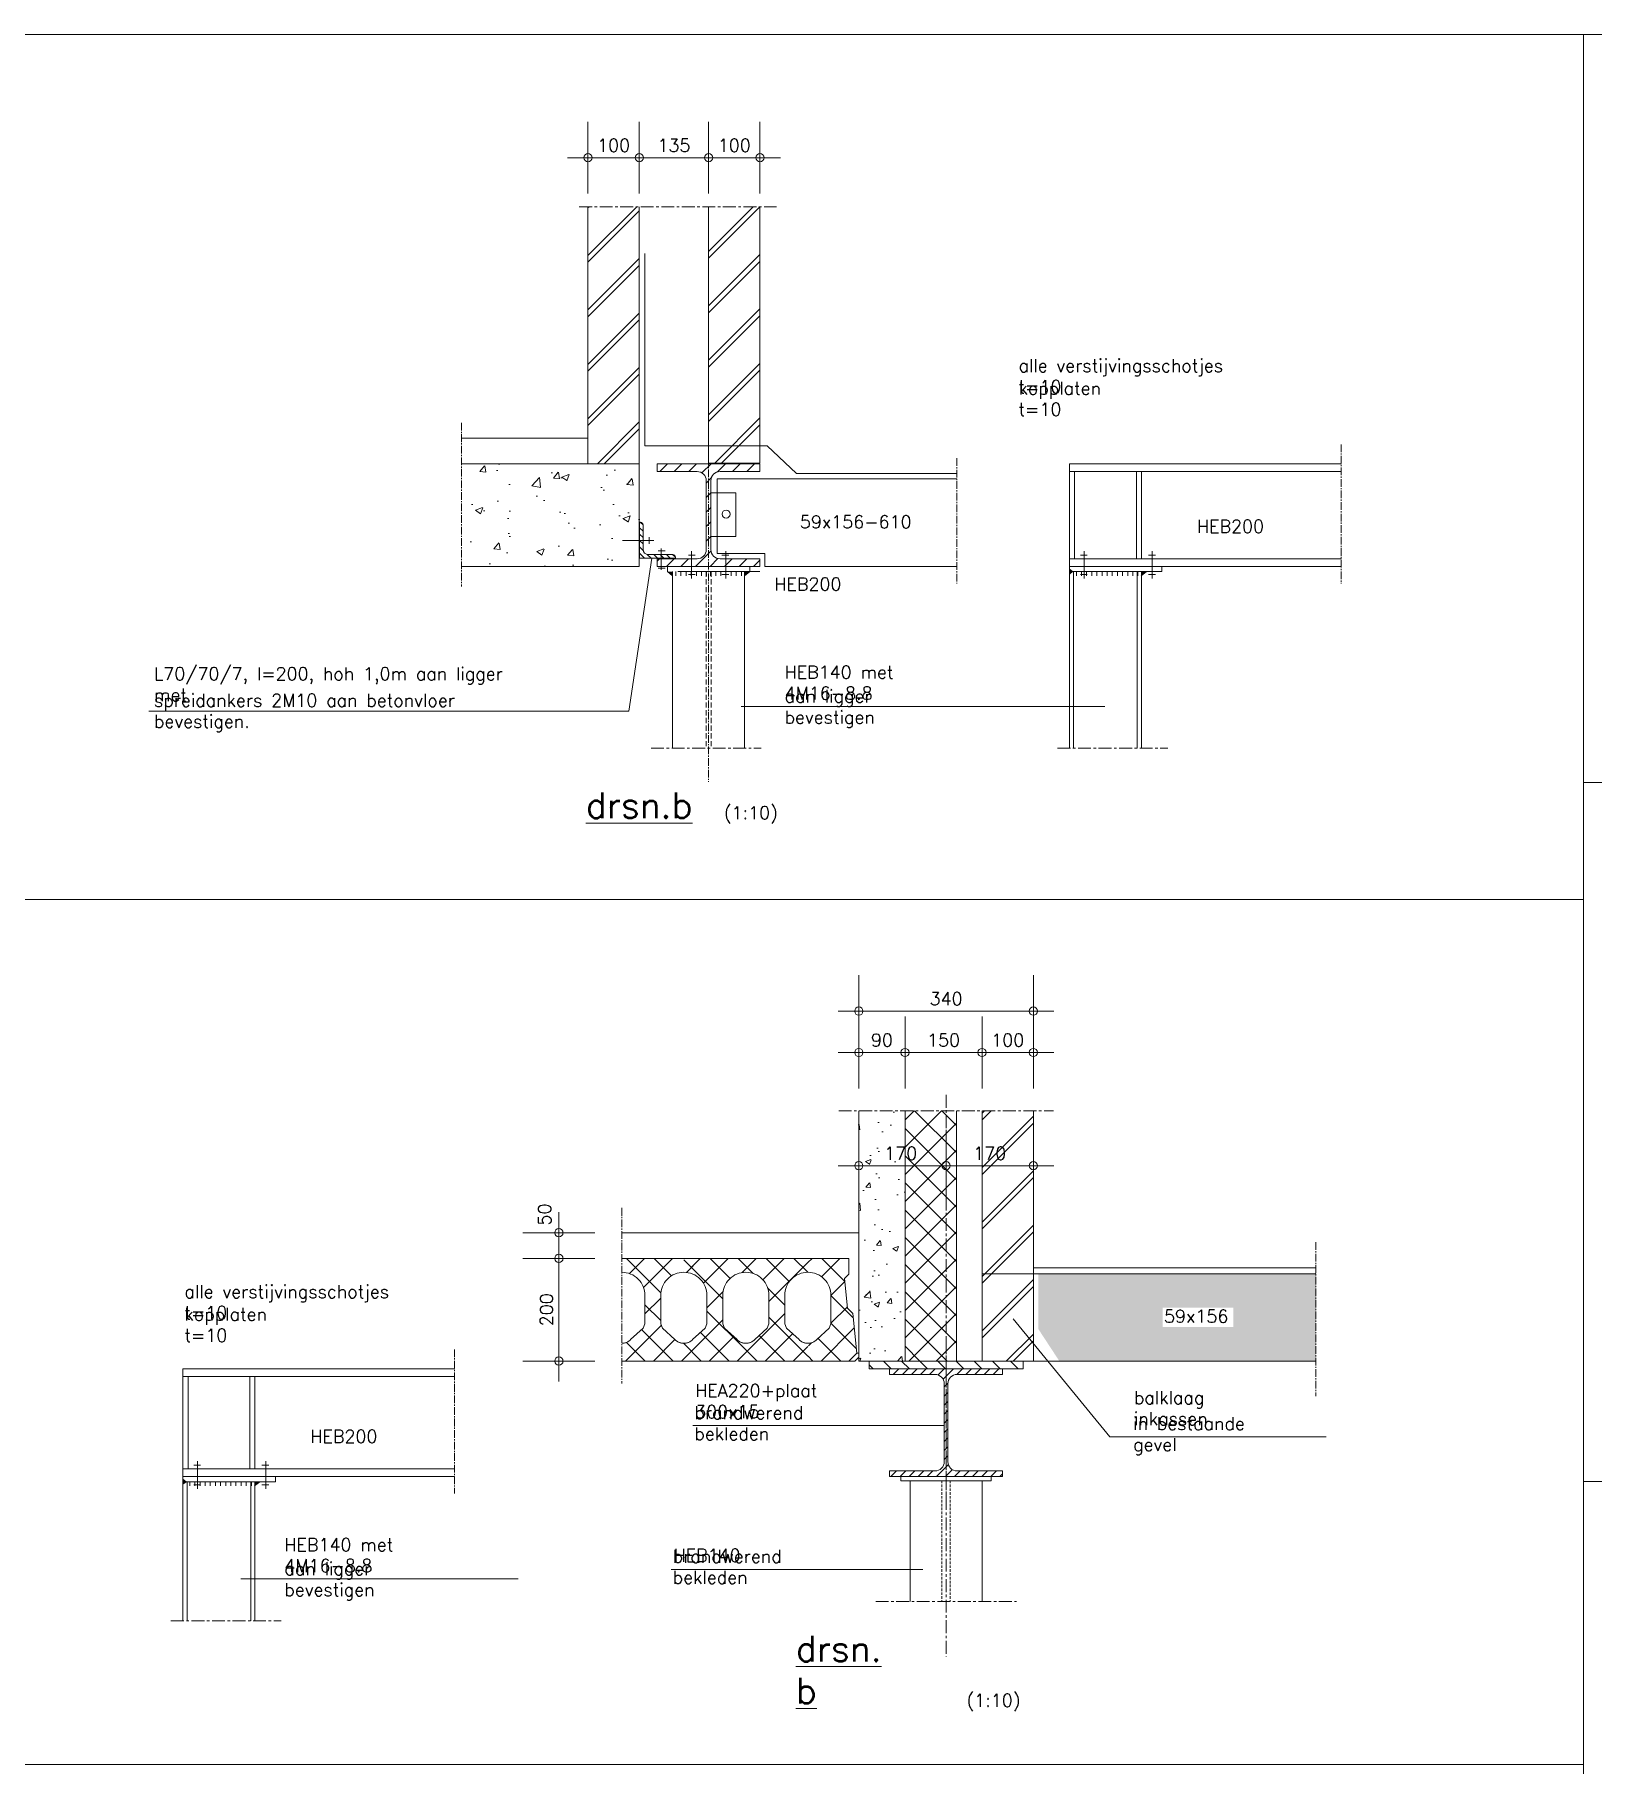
# Model space of a CAD drawing. Header units: millimetres. Extents: x -14163 to 55687, y -143 to 37302.
# Drawn here: x 35944 to 38978, y 32252 to 35622 of the extents above; entities that cross this region are included whole.
import ezdxf

# ---------------------------------------------------------------- set-up
doc = ezdxf.new("R2010")
doc.units = ezdxf.units.MM
for name, pattern in [('IMPORT-CENTER _3_', [1016, 635, -127, 127, -127]), ('IMPORT-CENTER2 _2_', [571.5, 381, -63.5, 63.5, -63.5]), ('IMPORT-DASHED _3_', [381, 254, -127]), ('IMPORT-DASHED2 _2_', [190.5, 127, -63.5])]:
    doc.linetypes.add(name, pattern=pattern)
for name, color, linetype, lineweight in [('ARCERING', 55, 'Continuous', 13), ('AS', 1, 'IMPORT-CENTER _3_', 13), ('doorbraakdetails_dwg', 8, 'Continuous', 13), ('FUNDERING', 2, 'Continuous', 13), ('MAATVOERING', 1, 'Continuous', 13), ('STAAL', 2, 'Continuous', 13)]:
    doc.layers.add(name, color=color, linetype=linetype, lineweight=lineweight)
doc.styles.add('RomanS', font='romans__.ttf', dxfattribs={"height": 635})
doc.styles.add('RomanS_1', font='romans__.ttf', dxfattribs={"height": 1270})

# ---------------------------------------------------------------- blocks, each defined once
blk = doc.blocks.new('doorbraakdetails_dwg_DOT2035-5098732-Details Constructie')
at = {"layer": 'MAATVOERING'}
for p, q in [((1778, 21987), (1778, 23511)), ((0, 22495), (3556, 22495))]:
    blk.add_line(p, q, dxfattribs=at)
blk.add_circle((1778, 22495), 203, dxfattribs=at)
blk = doc.blocks.new('doorbraakdetails_dwg_DOT2035-5098733-Details Constructie')
at = {"layer": 'MAATVOERING'}
for p, q in [((3556, 17415), (0, 17415)), ((1778, 17923), (1778, 16399))]:
    blk.add_line(p, q, dxfattribs=at)
blk.add_circle((1778, 17415), 203, dxfattribs=at)
blk = doc.blocks.new('doorbraakdetails_dwg_DOT2035-5098734-Details Constructie')
at = {"layer": 'MAATVOERING'}
for p, q in [((22710, 30907), (22710, 34463)), ((23218, 32685), (21694, 32685))]:
    blk.add_line(p, q, dxfattribs=at)
blk.add_circle((22710, 32685), 203, dxfattribs=at)
blk = doc.blocks.new('doorbraakdetails_dwg_DOT2035-5098735-Details Constructie')
at = {"layer": 'MAATVOERING'}
for p, q in [((25250, 34463), (25250, 30907)), ((24742, 32685), (26266, 32685))]:
    blk.add_line(p, q, dxfattribs=at)
blk.add_circle((25250, 32685), 203, dxfattribs=at)
blk = doc.blocks.new('doorbraakdetails_dwg_DOT2035-5098736-Details Constructie')
at = {"layer": 'MAATVOERING'}
for p, q in [((16614, 30907), (16614, 34463)), ((17122, 32685), (15598, 32685))]:
    blk.add_line(p, q, dxfattribs=at)
blk.add_circle((16614, 32685), 203, dxfattribs=at)
blk = doc.blocks.new('doorbraakdetails_dwg_DOT2035-5098737-Details Constructie')
at = {"layer": 'MAATVOERING'}
for p, q in [((18900, 34463), (18900, 30907)), ((18392, 32685), (19916, 32685))]:
    blk.add_line(p, q, dxfattribs=at)
blk.add_circle((18900, 32685), 203, dxfattribs=at)
blk = doc.blocks.new('doorbraakdetails_dwg_DOT2035-5098738-Details Constructie')
at = {"layer": 'MAATVOERING'}
for p, q in [((18900, 30907), (18900, 34463)), ((19408, 32685), (17884, 32685))]:
    blk.add_line(p, q, dxfattribs=at)
blk.add_circle((18900, 32685), 203, dxfattribs=at)
blk = doc.blocks.new('doorbraakdetails_dwg_DOT2035-5098739-Details Constructie')
at = {"layer": 'MAATVOERING'}
for p, q in [((22710, 34463), (22710, 30907)), ((22202, 32685), (23726, 32685))]:
    blk.add_line(p, q, dxfattribs=at)
blk.add_circle((22710, 32685), 203, dxfattribs=at)
blk = doc.blocks.new('doorbraakdetails_dwg_DOT2035-5098740-Details Constructie')
at = {"layer": 'MAATVOERING'}
for p, q in [((1778, 24273), (1778, 22749)), ((3556, 23765), (0, 23765))]:
    blk.add_line(p, q, dxfattribs=at)
blk.add_circle((1778, 23765), 203, dxfattribs=at)
blk = doc.blocks.new('doorbraakdetails_dwg_DOT2035-5098741-Details Constructie')
at = {"layer": 'MAATVOERING'}
for p, q in [((1778, 21987), (1778, 23511)), ((0, 22495), (3556, 22495))]:
    blk.add_line(p, q, dxfattribs=at)
blk.add_circle((1778, 22495), 203, dxfattribs=at)
blk = doc.blocks.new('doorbraakdetails_dwg_DOT2035-5098742-Details Constructie')
at = {"layer": 'MAATVOERING'}
for p, q in [((16614, 32955), (16614, 36511)), ((17122, 34733), (15598, 34733))]:
    blk.add_line(p, q, dxfattribs=at)
blk.add_circle((16614, 34733), 203, dxfattribs=at)
blk = doc.blocks.new('doorbraakdetails_dwg_DOT2035-5098743-Details Constructie')
at = {"layer": 'MAATVOERING'}
for p, q in [((25250, 36511), (25250, 32955)), ((24742, 34733), (26266, 34733))]:
    blk.add_line(p, q, dxfattribs=at)
blk.add_circle((25250, 34733), 203, dxfattribs=at)
blk = doc.blocks.new('doorbraakdetails_dwg_HE220A-5098744-Details Constructie')
at = {"layer": 'ARCERING'}
h = blk.add_hatch(dxfattribs=at)
h.set_pattern_fill('FP_4', color=256, style=0, pattern_type=2)
h.set_pattern_definition([(45, (-108232.1, -95172.85), (-449.0128, 449.0128), [])])
h.paths.add_polyline_path([(-5588, -10668), (5588, -10668), (5588, -10109), (990, -10103), (889, -10086), (790, -10058), (695, -10019), (606, -9969), (522, -9910), (446, -9841), (377, -9765), (318, -9681), (268, -9592), (229, -9497), (201, -9398), (184, -9297), (178, -9195), (184, -1371), (201, -1270), (229, -1171), (268, -1076), (318, -987), (377, -903), (446, -827), (522, -758), (606, -699), (695, -649), (790, -610), (889, -582), (990, -565), (1092, -559), (5588, -559), (5588, 0), (-5588, 0), (-5588, -559), (-990, -565), (-889, -582), (-790, -610), (-695, -649), (-606, -699), (-522, -758), (-446, -827), (-377, -903), (-318, -987), (-268, -1076), (-229, -1171), (-201, -1270), (-184, -1371), (-178, -1473), (-184, -9297), (-201, -9398), (-229, -9497), (-268, -9592), (-318, -9681), (-377, -9765), (-446, -9841), (-522, -9910), (-606, -9969), (-695, -10019), (-790, -10058), (-889, -10086), (-990, -10103), (-1092, -10109), (-5588, -10109)])
at = {"color": 2, "lineweight": 13}
for p, q in [((-178, -1473), (-178, -9195)), ((178, -9195), (178, -1473))]:
    blk.add_line(p, q, dxfattribs=at)
at = {"color": 2, "lineweight": 13, "flags": 128}
for points in [[(1092, -559), (5588, -559), (5588, 0), (-5588, 0), (-5588, -559), (-1092, -559)], [(-1092, -10109), (-5588, -10109), (-5588, -10668), (5588, -10668), (5588, -10109), (1092, -10109)]]:
    blk.add_lwpolyline(points, dxfattribs=at)
at = {"color": 2, "lineweight": 13}
for centre, start, end in [((-1092, -1473), 360, 90), ((1092, -1473), 90, 180), ((-1092, -9195), 270, 0), ((1092, -9195), 180, 270)]:
    blk.add_arc(centre, 914, start, end, dxfattribs=at)
at = {"layer": 'AS'}
blk.add_line((0, 3092), (0, -13644), dxfattribs=at)
blk = doc.blocks.new('doorbraakdetails_dwg_DOT2035-5098745-Details Constructie')
at = {"layer": 'MAATVOERING'}
for p, q in [((16614, 25306), (16614, 28862)), ((17122, 27084), (15598, 27084))]:
    blk.add_line(p, q, dxfattribs=at)
blk.add_circle((16614, 27084), 203, dxfattribs=at)
blk = doc.blocks.new('doorbraakdetails_dwg_DOT2035-5098746-Details Constructie')
at = {"layer": 'MAATVOERING'}
for p, q in [((20932, 28862), (20932, 25306)), ((20424, 27084), (21948, 27084))]:
    blk.add_line(p, q, dxfattribs=at)
blk.add_circle((20932, 27084), 203, dxfattribs=at)
blk = doc.blocks.new('doorbraakdetails_dwg_DOT2035-5098747-Details Constructie')
at = {"layer": 'MAATVOERING'}
for p, q in [((20932, 25306), (20932, 28862)), ((21440, 27084), (19916, 27084))]:
    blk.add_line(p, q, dxfattribs=at)
blk.add_circle((20932, 27084), 203, dxfattribs=at)
blk = doc.blocks.new('doorbraakdetails_dwg_DOT2035-5098748-Details Constructie')
at = {"layer": 'MAATVOERING'}
for p, q in [((25250, 28862), (25250, 25306)), ((24742, 27084), (26266, 27084))]:
    blk.add_line(p, q, dxfattribs=at)
blk.add_circle((25250, 27084), 203, dxfattribs=at)
blk = doc.blocks.new('doorbraakdetails_dwg_A$C6CBE1A95-5098749-Details Constructie')
at = {"layer": 'ARCERING'}
h = blk.add_hatch(dxfattribs=at)
h.set_pattern_fill('FP_5', color=256, style=0, pattern_type=2)
h.set_pattern_definition([(50, (-98916.6, -61066), (2732.76, -239.086), [285.75, -3143.25]), (355, (-98916.6, -61066), (-528.64, 2865.85), [228.6, -2514.6]), (100.451, (-98688.9, -61086), (2204.14, 2626.75), [242.85, -2671.35]), (46.184, (-98916.6, -60304), (4066.186, -630.64), [428.62, -4714.88]), (96.636, (-98577.7, -60356.7), (3561.04, 3711.41), [364.27, -4007.03]), (351.184, (-98916.6, -60304), (3561.07, 3711.38), [342.9, -3771.9]), (21, (-98535.6, -60494.6), (2274.216, -1533.978), [285.75, -3143.25]), (326, (-98535.6, -60494.6), (927.03, 2762.82), [228.6, -2514.6]), (71.451, (-98346, -60622.4), (3201.257, 1228.82), [242.85, -2671.35]), (37.5, (-98916.6, -61066.1), (46.329, 1268.3256), [0, -2484.12, 0, -2552.7, -2524.125]), (37.5, (-98916.6, -61066.1), (46.329, 1268.3256), [-5036.82, 0, -2524.125]), (7.5, (-98916.6, -61066.1), (1002.295, 1502.709), [0, -1455.42, 0, -2426.97, -962.025]), (7.5, (-98916.6, -61066.1), (1002.295, 1502.709), [-3882.39, 0, -962.025]), (327.5, (-99766.2, -61066.1), (2033.863, -85.934), [0, -952.5, 0, -2971.8, -3943.35]), (327.5, (-99766.2, -61066.1), (2033.863, -85.934), [-3924.3, 0, -3943.35]), (317.5, (-100147.2, -61066.1), (2221.94, 381.4), [0, -1238.25, 0, -1973.58, -2800.35]), (317.5, (-100147.2, -61066.1), (2221.94, 381.4), [-3211.83, 0, -2800.35])])
h.paths.add_polyline_path([(18900, 17415), (18900, 29798), (16614, 29798), (16614, 17415), (17423, 17415)])
h = blk.add_hatch(dxfattribs=at)
h.set_pattern_fill('FP_7', color=256, style=0, pattern_type=2)
h.set_pattern_definition([(45, (-98916.6, -61066.1), (-673.519, 673.519), []), (135, (-98916.6, -61066.1), (-673.519, -673.519), [])])
h.paths.add_polyline_path([(21440, 17415), (21440, 29798), (18900, 29798), (18900, 17415)])
h = blk.add_hatch(dxfattribs=at)
h.set_pattern_fill('FP_6', color=256, style=0, pattern_type=2)
h.set_pattern_definition([(45, (-152034.8, -99137.3), (-1347.038, 1347.038), []), (45, (-151526.8, -68657.3), (-1347.038, 1347.038), [])])
h.paths.add_polyline_path([(25048, 17415), (25250, 17415), (25250, 29798), (22710, 29798), (22710, 17415)])
h = blk.add_hatch(color=8, dxfattribs=at)
h.paths.add_polyline_path([(27233, 17415), (39223, 17415), (39223, 21733), (25488, 21733), (25488, 19013), (26535, 17415)])
h.paths.add_polyline_path([(32673, 19102), (31644, 19102), (31644, 20055), (35136, 20055), (35136, 19102)])
h = blk.add_hatch(dxfattribs=at)
h.set_pattern_fill('FP_8', color=256, style=0, pattern_type=2)
h.set_pattern_definition([(135, (-98916.6, -61066.1), (-449.0128, -449.0128), [])])
h.paths.add_polyline_path([(20932, 17034), (24742, 17034), (24742, 17415), (17122, 17415), (17122, 17034), (17423, 17034)])
at = {"color": 250, "lineweight": 13}
for p, q in [((8406, 14231), (20843, 14231)), ((20843, 14231), (20846, 14231)), ((7335, 7098), (19775, 7098))]:
    blk.add_line(p, q, dxfattribs=at)
at = {"color": 1, "lineweight": 13, "flags": 128}
for points in [[(4891, 17415), (16418, 17415), (16614, 17610), (16614, 17805), (16516, 17805), (16320, 19769), (16058, 20031), (15911, 21499), (16125, 21713), (16125, 22495), (4891, 22495)], [(4901, 18294), (4891, 18295), (4921, 18295), (4951, 18298), (4981, 18301), (5011, 18307), (5041, 18313), (5070, 18321), (5099, 18331), (5127, 18342), (5155, 18354), (5182, 18368), (5208, 18383), (5234, 18399), (5259, 18416), (5283, 18435), (5306, 18455), (5328, 18476), (5941, 19049), (6034, 19263), (6034, 20668), (6028, 20780), (6012, 20891), (5984, 21000), (5947, 21105), (5899, 21207), (5841, 21303), (5774, 21393), (5699, 21476), (5616, 21551), (5526, 21618), (5429, 21676), (5328, 21724), (5222, 21762), (5114, 21789), (5003, 21805), (4891, 21811)], [(7969, 18294), (7958, 18295), (7989, 18295), (8019, 18298), (8049, 18301), (8079, 18307), (8108, 18313), (8138, 18321), (8166, 18331), (8195, 18342), (8222, 18354), (8250, 18368), (8276, 18383), (8302, 18399), (8326, 18416), (8350, 18435), (8373, 18455), (8395, 18476), (9009, 19049), (9101, 19263), (9101, 20668), (9096, 20780), (9079, 20891), (9052, 21000), (9014, 21105), (8966, 21207), (8909, 21303), (8842, 21393), (8766, 21476), (8683, 21551), (8593, 21618), (8497, 21676), (8396, 21724), (8290, 21762), (8181, 21789), (8070, 21805), (7958, 21811), (7846, 21805), (7735, 21789), (7626, 21762), (7521, 21724), (7419, 21676), (7323, 21618), (7233, 21551), (7150, 21476), (7075, 21393), (7008, 21303), (6950, 21207), (6902, 21105), (6864, 21000), (6837, 20891), (6821, 20780), (6815, 20668), (6815, 19263), (6908, 19049), (7521, 18476), (7543, 18455), (7566, 18435), (7590, 18416), (7615, 18399), (7640, 18383), (7667, 18368), (7694, 18354), (7722, 18342), (7750, 18331), (7779, 18321), (7808, 18313), (7838, 18307), (7867, 18301), (7898, 18298), (7928, 18295), (7958, 18295), (7948, 18294)], [(11036, 18294), (11026, 18295), (11056, 18295), (11086, 18298), (11116, 18301), (11146, 18307), (11176, 18313), (11205, 18321), (11234, 18331), (11262, 18342), (11290, 18354), (11317, 18368), (11344, 18383), (11369, 18399), (11394, 18416), (11418, 18435), (11441, 18455), (11463, 18476), (12076, 19049), (12169, 19263), (12169, 20668), (12163, 20780), (12147, 20891), (12120, 21000), (12082, 21105), (12034, 21207), (11976, 21303), (11909, 21393), (11834, 21476), (11751, 21551), (11661, 21618), (11565, 21676), (11463, 21724), (11358, 21762), (11249, 21789), (11138, 21805), (11026, 21811), (10914, 21805), (10803, 21789), (10694, 21762), (10588, 21724), (10487, 21676), (10391, 21618), (10301, 21551), (10218, 21476), (10142, 21393), (10075, 21303), (10018, 21207), (9970, 21105), (9932, 21000), (9905, 20891), (9888, 20780), (9883, 20668), (9883, 19263), (9975, 19049), (10589, 18476), (10611, 18455), (10634, 18435), (10657, 18416), (10682, 18399), (10708, 18383), (10734, 18368), (10761, 18354), (10789, 18342), (10817, 18331), (10846, 18321), (10876, 18313), (10905, 18307), (10935, 18301), (10965, 18298), (10995, 18295), (11026, 18295), (11015, 18294)], [(14104, 18294), (14093, 18295), (14124, 18295), (14154, 18298), (14184, 18301), (14214, 18307), (14243, 18313), (14273, 18321), (14302, 18331), (14330, 18342), (14358, 18354), (14385, 18368), (14411, 18383), (14437, 18399), (14462, 18416), (14485, 18435), (14508, 18455), (14530, 18476), (15144, 19049), (15236, 19263), (15236, 20668), (15231, 20780), (15214, 20891), (15187, 21000), (15149, 21105), (15101, 21207), (15044, 21303), (14977, 21393), (14901, 21476), (14818, 21551), (14728, 21618), (14632, 21676), (14531, 21724), (14425, 21762), (14316, 21789), (14205, 21805), (14093, 21811), (13981, 21805), (13870, 21789), (13761, 21762), (13656, 21724), (13554, 21676), (13458, 21618), (13368, 21551), (13285, 21476), (13210, 21393), (13143, 21303), (13085, 21207), (13037, 21105), (12999, 21000), (12972, 20891), (12956, 20780), (12950, 20668), (12950, 19263), (13043, 19049), (13656, 18476), (13678, 18455), (13701, 18435), (13725, 18416), (13750, 18399), (13775, 18383), (13802, 18368), (13829, 18354), (13857, 18342), (13885, 18331), (13914, 18321), (13943, 18313), (13973, 18307), (14003, 18301), (14033, 18298), (14063, 18295), (14093, 18295), (14083, 18294)]]:
    blk.add_lwpolyline(points, dxfattribs=at)
at = {"color": 250, "lineweight": 13, "flags": 128}
blk.add_lwpolyline([(24247, 19509), (29033, 13670), (39741, 13670)], dxfattribs=at)
at = {"layer": 'ARCERING'}
for p, q in [((6822, 20790), (5118, 22495)), ((5263, 21747), (6011, 22495)), ((5962, 21063), (7393, 22495)), ((7356, 21638), (6499, 22495)), ((9883, 20492), (7958, 22417)), ((8929, 21268), (10156, 22495)), ((10251, 21506), (9262, 22495)), ((11866, 21441), (12919, 22495)), ((13175, 21345), (12025, 22495)), ((14091, 21811), (13407, 22495)), ((14773, 21585), (15682, 22495)), ((15925, 21358), (14788, 22495)), ((9101, 20058), (9900, 20857)), ((12950, 20188), (12109, 21030)), ((15236, 20667), (15925, 21356)), ((16340, 19561), (15236, 20665)), ((6034, 19754), (6815, 20536)), ((6815, 19415), (6034, 20197)), ((11026, 17968), (9101, 19892)), ((11016, 17829), (12950, 19763)), ((15236, 19286), (16051, 20100)), ((5076, 17415), (6848, 19187)), ((7434, 17415), (5868, 18981)), ((7839, 17415), (9883, 19458)), ((10197, 17415), (8778, 18834)), ((14093, 17664), (12169, 19588)), ((14747, 17415), (16391, 19058)), ((16494, 18026), (15236, 19284)), ((6053, 17415), (5126, 18341)), ((6457, 17415), (7520, 18477)), ((8816, 17415), (7935, 18295)), ((9220, 17415), (10430, 18624)), ((11579, 17415), (11013, 17981)), ((12961, 17415), (11689, 18686)), ((11984, 17415), (13340, 18771)), ((13365, 17415), (14093, 18143)), ((14119, 18169), (14272, 18321)), ((15724, 17415), (14599, 18540)), ((10602, 17415), (11026, 17838)), ((14342, 17415), (14102, 17655)), ((16128, 17415), (16519, 17805))]:
    blk.add_line(p, q, dxfattribs=at)
at = {"layer": 'ARCERING', "flags": 128}
for points in [[(8518, 22238), (8083, 21803), (8774, 22495)], [(11388, 21751), (11026, 22113), (10644, 22495)], [(10837, 21794), (11026, 21983), (11537, 22495)], [(12169, 20363), (14093, 22287), (14301, 22495)]]:
    blk.add_lwpolyline(points, dxfattribs=at)
at = {"layer": 'AS'}
for p, q in [((20932, 30589), (20932, 17034)), ((15619, 29798), (26244, 29798)), ((20932, 17034), (20932, 11700)), ((20932, 11700), (20932, 2793)), ((17452, 5524), (24412, 5524))]:
    blk.add_line(p, q, dxfattribs=at)
at = {"layer": 'AS', "linetype": 'IMPORT-CENTER2 _2_'}
for p, q in [((4891, 24990), (4891, 16298)), ((39223, 23297), (39223, 15671))]:
    blk.add_line(p, q, dxfattribs=at)
at = {"layer": 'FUNDERING', "color": 1}
for p, q in [((18900, 29798), (18900, 17415)), ((22710, 17415), (22710, 29798)), ((4891, 23765), (16614, 23765))]:
    blk.add_line(p, q, dxfattribs=at)
at = {"layer": 'FUNDERING', "color": 55}
blk.add_line((21440, 29798), (21440, 17415), dxfattribs=at)
at = {"layer": 'FUNDERING', "color": 1, "flags": 128}
blk.add_lwpolyline([(16614, 29798), (16614, 17415), (25250, 17415), (25250, 29798)], dxfattribs=at)
at = {"layer": 'MAATVOERING'}
for p, q in [((17122, 34733), (24742, 34733)), ((17122, 32685), (18392, 32685)), ((19408, 32685), (22202, 32685)), ((23218, 32685), (24742, 32685)), ((17122, 27084), (20424, 27084)), ((21440, 27084), (24742, 27084)), ((1778, 24273), (1778, 24781))]:
    blk.add_line(p, q, dxfattribs=at)
at = {"layer": 'MAATVOERING', "flags": 128}
blk.add_lwpolyline([(1778, 22495), (1778, 23765)], close=True, dxfattribs=at)
blk.add_lwpolyline([(1778, 21479), (1778, 21987), (1778, 17923)], dxfattribs=at)
at = {"layer": 'STAAL'}
for p, q in [((22710, 21733), (39223, 21733)), ((22710, 17415), (39223, 17415)), ((18138, 17034), (23726, 17034)), ((19154, 11496), (19154, 5524)), ((22710, 11496), (22710, 5524))]:
    blk.add_line(p, q, dxfattribs=at)
at = {"layer": 'STAAL', "color": 1}
blk.add_line((25250, 22037), (39223, 22037), dxfattribs=at)
at = {"layer": 'STAAL', "linetype": 'IMPORT-DASHED2 _2_'}
for p, q in [((20729, 11496), (20729, 5524)), ((21135, 11496), (21135, 5524))]:
    blk.add_line(p, q, dxfattribs=at)
at = {"layer": 'STAAL', "flags": 128}
for points in [[(17122, 17415), (17122, 17034), (18138, 17034)], [(23726, 17034), (24742, 17034), (24742, 17415)], [(23167, 11700), (23167, 11496), (18697, 11496), (18697, 11700)]]:
    blk.add_lwpolyline(points, dxfattribs=at)
for name in ['doorbraakdetails_dwg_DOT2035-5098742-Details Constructie', 'doorbraakdetails_dwg_DOT2035-5098743-Details Constructie', 'doorbraakdetails_dwg_DOT2035-5098736-Details Constructie', 'doorbraakdetails_dwg_DOT2035-5098738-Details Constructie', 'doorbraakdetails_dwg_DOT2035-5098737-Details Constructie', 'doorbraakdetails_dwg_DOT2035-5098734-Details Constructie', 'doorbraakdetails_dwg_DOT2035-5098739-Details Constructie', 'doorbraakdetails_dwg_DOT2035-5098735-Details Constructie', 'doorbraakdetails_dwg_DOT2035-5098745-Details Constructie', 'doorbraakdetails_dwg_DOT2035-5098747-Details Constructie', 'doorbraakdetails_dwg_DOT2035-5098746-Details Constructie', 'doorbraakdetails_dwg_DOT2035-5098748-Details Constructie', 'doorbraakdetails_dwg_DOT2035-5098740-Details Constructie', 'doorbraakdetails_dwg_DOT2035-5098732-Details Constructie', 'doorbraakdetails_dwg_DOT2035-5098741-Details Constructie', 'doorbraakdetails_dwg_DOT2035-5098733-Details Constructie']:
    blk.add_blockref(name, (0, 0))
at = {"xscale": 0.5, "yscale": 0.5, "zscale": 0.5}
blk.add_blockref('doorbraakdetails_dwg_HE220A-5098744-Details Constructie', (20932, 17034), dxfattribs=at)
at = {"layer": 'MAATVOERING', "color": 2, "char_height": 635, "line_spacing_factor": 0.983083, "style": 'RomanS'}
for s, insert, width, attachment_point in [('340', (20932, 35664), 2203.84, 2), ('90', (17757, 33615), 1469.23, 2), ('150', (20805, 33615), 2203.84, 2), ('100', (23980, 33615), 2203.84, 2), ('170', (18688, 28014), 2203.84, 2), ('170', (23091, 28014), 2203.84, 2), ('59x156', (31712, 19952), 4299.42, 1), ('HEA220+plaat\\P300x15', (8519, 16274), 8227.67, 1), ('balklaag\\Pinkassen', (30222, 15922), 4956.71, 1), ('brandwerend\\Pbekleden', (8480, 15177), 7338.4, 1), ('in bestaande\\Pgevel', (30184, 14642), 7701.84, 1), ('brandwerend\\Pbekleden', (7409, 8070), 7338.4, 1), ('HEB140', (7448, 8121), 4670.59, 1), ('(1:10)', (21943, 945), 3618.94, 1)]:
    blk.add_mtext(s, dxfattribs=dict(at, insert=insert, width=width, attachment_point=attachment_point))
at = {"layer": 'MAATVOERING', "color": 2, "char_height": 635, "attachment_point": 2, "rotation": 90, "line_spacing_factor": 0.983083, "style": 'RomanS'}
for s, insert, width in [('50', (755, 24669), 1469.23), ('200', (847, 19955), 2203.84)]:
    blk.add_mtext(s, dxfattribs=dict(at, insert=insert, width=width))
at = {"layer": 'MAATVOERING', "color": 6, "insert": (13497, 3821), "char_height": 1270, "width": 5787.34, "attachment_point": 1, "line_spacing_factor": 0.983083, "style": 'RomanS_1'}
blk.add_mtext('\\Ldrsn.\\Pb', dxfattribs=at)
blk = doc.blocks.new('doorbraakdetails_dwg__X283-5098766-Details Constructie')
at = {"layer": 'ARCERING'}
for p, q in [((48375, 30414), (48451, 30490)), ((48518, 30414), (48594, 30490)), ((48662, 30414), (48738, 30490)), ((48792, 30400), (48882, 30490)), ((48945, 30410), (49025, 30490)), ((49093, 30414), (49169, 30490)), ((49237, 30414), (49313, 30490)), ((48835, 30300), (48885, 30350)), ((48835, 30156), (48881, 30202)), ((48835, 30013), (48881, 30058)), ((48835, 29869), (48881, 29915)), ((48728, 29474), (48882, 29628)), ((48835, 29725), (48881, 29771)), ((48350, 29527), (48373, 29550)), ((48441, 29474), (48517, 29550)), ((48584, 29474), (48660, 29550)), ((48872, 29474), (48950, 29553)), ((49015, 29474), (49091, 29550)), ((49159, 29474), (49235, 29550)), ((49303, 29474), (49366, 29538))]:
    blk.add_line(p, q, dxfattribs=at)
blk = doc.blocks.new('doorbraakdetails_dwg_HE200B-5098767-Details Constructie')
at = {"layer": 'STAAL'}
for p, q in [((-23, -848), (-23, -168)), ((23, -848), (23, -168))]:
    blk.add_line(p, q, dxfattribs=at)
at = {"layer": 'STAAL', "flags": 128}
for points in [[(114, -76), (508, -76), (508, 0), (-508, 0), (-508, -76), (-114, -76)], [(-114, -940), (-508, -940), (-508, -1016), (508, -1016), (508, -940), (114, -940)]]:
    blk.add_lwpolyline(points, dxfattribs=at)
at = {"layer": 'STAAL'}
for centre, start, end in [((-114, -168), 360, 90), ((114, -168), 90, 180), ((-114, -848), 270, 0), ((114, -848), 180, 270)]:
    blk.add_arc(centre, 91.4, start, end, dxfattribs=at)
blk.add_blockref('doorbraakdetails_dwg__X283-5098766-Details Constructie', (-48858, -30490))
blk = doc.blocks.new('doorbraakdetails_dwg_HOEK10010010-5098768-Details Constructie')
at = {"layer": 'ARCERING'}
h = blk.add_hatch(dxfattribs=at)
h.set_pattern_fill('FP_10', color=1, style=0, pattern_type=2)
h.set_pattern_definition([(45, (-205214.56, -299552.7), (-449.0128, 449.0128), [])])
h.paths.add_polyline_path([(0, 0), (0, 5080), (-193, 5074), (-257, 5057), (-318, 5029), (-372, 4991), (-419, 4944), (-457, 4890), (-485, 4829), (-502, 4765), (-508, 4699), (-514, 1178), (-530, 1088), (-558, 1000), (-595, 916), (-643, 837), (-700, 765), (-765, 700), (-837, 643), (-916, 595), (-1000, 558), (-1088, 530), (-1178, 514), (-1270, 508), (-4765, 502), (-4829, 485), (-4890, 457), (-4944, 419), (-4991, 372), (-5029, 318), (-5057, 257), (-5074, 193), (-5080, 127), (-5080, 0)])
at = {"layer": 'STAAL'}
for p, q in [((-508, 1270), (-508, 4699)), ((-4699, 508), (-1270, 508))]:
    blk.add_line(p, q, dxfattribs=at)
at = {"layer": 'STAAL', "flags": 128}
blk.add_lwpolyline([(-127, 5080), (0, 5080), (0, 0), (-5080, 0), (-5080, 127)], dxfattribs=at)
at = {"layer": 'STAAL'}
for centre, radius, start, end in [((-127, 4699), 381, 90, 180), ((-4699, 127), 381, 90, 180), ((-1270, 1270), 762, 270, 0)]:
    blk.add_arc(centre, radius, start, end, dxfattribs=at)
blk = doc.blocks.new('doorbraakdetails_dwg_DOT2035-5098769-Details Constructie')
at = {"layer": 'MAATVOERING'}
for p, q in [((30223, 34821), (30223, 31265)), ((29715, 33043), (31239, 33043))]:
    blk.add_line(p, q, dxfattribs=at)
blk.add_circle((30223, 33043), 203, dxfattribs=at)
blk = doc.blocks.new('doorbraakdetails_dwg_DOT2035-5098770-Details Constructie')
at = {"layer": 'MAATVOERING'}
for p, q in [((27683, 31265), (27683, 34821)), ((28191, 33043), (26667, 33043))]:
    blk.add_line(p, q, dxfattribs=at)
blk.add_circle((27683, 33043), 203, dxfattribs=at)
blk = doc.blocks.new('doorbraakdetails_dwg_DOT2035-5098771-Details Constructie')
at = {"layer": 'MAATVOERING'}
for p, q in [((27683, 34821), (27683, 31265)), ((27175, 33043), (28699, 33043))]:
    blk.add_line(p, q, dxfattribs=at)
blk.add_circle((27683, 33043), 203, dxfattribs=at)
blk = doc.blocks.new('doorbraakdetails_dwg_DOT2035-5098772-Details Constructie')
at = {"layer": 'MAATVOERING'}
for p, q in [((24254, 31265), (24254, 34821)), ((24762, 33043), (23238, 33043))]:
    blk.add_line(p, q, dxfattribs=at)
blk.add_circle((24254, 33043), 203, dxfattribs=at)
blk = doc.blocks.new('doorbraakdetails_dwg_DOT2035-5098773-Details Constructie')
at = {"layer": 'MAATVOERING'}
for p, q in [((24254, 34821), (24254, 31265)), ((23746, 33043), (25270, 33043))]:
    blk.add_line(p, q, dxfattribs=at)
blk.add_circle((24254, 33043), 203, dxfattribs=at)
blk = doc.blocks.new('doorbraakdetails_dwg_DOT2035-5098774-Details Constructie')
at = {"layer": 'MAATVOERING'}
for p, q in [((21714, 31265), (21714, 34821)), ((22222, 33043), (20698, 33043))]:
    blk.add_line(p, q, dxfattribs=at)
blk.add_circle((21714, 33043), 203, dxfattribs=at)
blk = doc.blocks.new('doorbraakdetails_dwg_A$C10F82E34-5098775-Details Constructie')
at = {"layer": 'ARCERING'}
h = blk.add_hatch(dxfattribs=at)
h.set_pattern_fill('FP_11', color=256, style=0, pattern_type=2)
h.set_pattern_definition([(45, (-208549.4, -101799), (-1347.038, 1347.038), []), (45, (-208041.4, -71319), (-1347.038, 1347.038), [])])
h.paths.add_polyline_path([(24254, 17896), (24254, 30617), (21714, 30617), (21714, 17896)])
h = blk.add_hatch(dxfattribs=at)
h.set_pattern_fill('FP_12', color=256, style=0, pattern_type=2)
h.set_pattern_definition([(45, (-208168.4, -101799), (-1347.038, 1347.038), []), (45, (-207660.4, -71319), (-1347.038, 1347.038), [])])
h.paths.add_polyline_path([(30223, 17935), (30223, 30617), (27683, 30617), (27683, 17935)])
h = blk.add_hatch(dxfattribs=at)
h.set_pattern_fill('FP_13', color=256, style=0, pattern_type=2)
h.set_pattern_definition([(50, (-98741.2, -3852), (3643.68, -318.78), [381, -4191]), (355, (-98741.2, -3852), (-704.86, 3821.14), [304.8, -3352.8]), (100.451, (-98437.6, -3878.4), (2938.85, 3502.33), [323.8, -3561.8]), (46.184, (-98741.2, -2836), (5421.58, -840.86), [571.5, -6286.5]), (96.636, (-98289.4, -2906), (4748.05, 4948.55), [485.7, -5342.7]), (351.184, (-98741, -2836), (4748.1, 4948.5), [457.2, -5029.2]), (21, (-98233.2, -3090), (3032.29, -2045.304), [381, -4191]), (326, (-98233.2, -3090), (1236.04, 3683.76), [304.8, -3352.8]), (71.451, (-97980.5, -3260.3), (4268.34, 1638.42), [323.8, -3561.8]), (37.5, (-98741.2, -3851.9), (61.772, 1691.101), [0, -3312.16, 0, -3403.6, -3365.5]), (37.5, (-98741.2, -3851.9), (61.772, 1691.101), [-6715.76, 0, -3365.5]), (7.5, (-98741.2, -3851.9), (1336.393, 2003.611), [0, -1940.56, 0, -3235.96, -1282.7]), (7.5, (-98741.2, -3851.9), (1336.393, 2003.611), [-5176.52, 0, -1282.7]), (327.5, (-99874.1, -3851.9), (2711.818, -114.579), [0, -1270, 0, -3962.4, -5257.8]), (327.5, (-99874.1, -3851.9), (2711.818, -114.579), [-5232.4, 0, -5257.8]), (317.5, (-100382, -3851.9), (2962.586, 508.533), [0, -1651, 0, -2631.44, -3733.8]), (317.5, (-100382, -3851.9), (2962.586, 508.533), [-4282.44, 0, -3733.8])])
h.paths.add_polyline_path([(24252, 12816), (24252, 17896), (15454, 17896), (15454, 12816)])
at = {"layer": 'STAAL'}
for points in [[(25905, 12356), (25905, 12561), (25651, 12561)], [(29461, 12356), (29715, 12561), (29461, 12561)], [(45537, 12561), (45689, 12561), (45537, 12684)], [(45537, 12438), (45689, 12561), (45537, 12561)], [(49083, 12356), (49337, 12561), (49083, 12561)]]:
    blk.add_hatch(color=256, dxfattribs=at).paths.add_polyline_path(points)
at = {"color": 1, "lineweight": 13}
for p, q in [((21714, 17896), (21714, 30617)), ((24254, 17896), (24254, 30617)), ((15449, 19166), (21707, 19166))]:
    blk.add_line(p, q, dxfattribs=at)
at = {"color": 6, "lineweight": 13}
for p, q in [((24264, 14106), (23422, 14106)), ((24442, 14106), (24264, 14106)), ((24975, 14106), (24442, 14106)), ((25342, 13400), (25342, 13711)), ((25342, 13222), (25342, 13400)), ((25342, 12649), (25342, 13222)), ((26835, 12215), (26835, 13580)), ((28530, 12215), (28530, 13580)), ((46262, 12215), (46262, 13580)), ((49630, 12215), (49630, 13580))]:
    blk.add_line(p, q, dxfattribs=at)
at = {"color": 250, "lineweight": 13}
blk.add_line((29290, 5889), (47279, 5889), dxfattribs=at)
at = {"color": 1, "linetype": 'IMPORT-CENTER _3_', "lineweight": 13}
for p, q in [((24841, 3824), (30289, 3824)), ((44946, 3824), (50393, 3824))]:
    blk.add_line(p, q, dxfattribs=at)
at = {"color": 1, "lineweight": 13, "flags": 128}
blk.add_lwpolyline([(27683, 30617), (27683, 17935), (30223, 17935), (30223, 30617)], dxfattribs=at)
at = {"color": 55, "lineweight": 13, "flags": 128}
blk.add_lwpolyline([(24532, 28308), (24532, 18778), (30584, 18778), (32035, 17424), (39961, 17424)], dxfattribs=at)
at = {"color": 2, "lineweight": 13, "flags": 128}
blk.add_lwpolyline([(15449, 17896), (24254, 17896), (24254, 12816), (15449, 12816)], dxfattribs=at)
at = {"color": 250, "lineweight": 13, "flags": 128}
for points in [[(39961, 12815), (30457, 12815), (30457, 13460), (28113, 13460), (28113, 17158), (39961, 17158)], [(27797, 16454), (29027, 16454), (29027, 14298), (27797, 14298)], [(0, 5659), (23744, 5659), (24877, 13222)]]:
    blk.add_lwpolyline(points, dxfattribs=at)
at = {"color": 250, "lineweight": 13}
blk.add_circle((28550, 15406), 199, dxfattribs=at)
at = {"layer": 'AS'}
blk.add_line((21282, 30617), (31035, 30617), dxfattribs=at)
at = {"layer": 'AS', "linetype": 'IMPORT-CENTER2 _2_'}
for p, q in [((15454, 19927), (15454, 11832)), ((58976, 18857), (58976, 11977)), ((39961, 18173), (39961, 11977))]:
    blk.add_line(p, q, dxfattribs=at)
at = {"layer": 'MAATVOERING'}
for p, q in [((23746, 33043), (22222, 33043)), ((27175, 33043), (24762, 33043)), ((29715, 33043), (28191, 33043))]:
    blk.add_line(p, q, dxfattribs=at)
at = {"layer": 'STAAL', "color": 1, "linetype": 'IMPORT-CENTER2 _2_'}
blk.add_line((27683, 19332), (27683, 2151), dxfattribs=at)
at = {"layer": 'STAAL'}
for p, q in [((45537, 17514), (58976, 17514)), ((45791, 17514), (45791, 13196)), ((48848, 17514), (48848, 13196)), ((49102, 17514), (49102, 13196)), ((45537, 13196), (58976, 13196)), ((25905, 12561), (25905, 3824)), ((26062, 12561), (26062, 12356)), ((26157, 12561), (30221, 12561)), ((26316, 12561), (26316, 12356)), ((26570, 12561), (26570, 12356)), ((26824, 12561), (26824, 12356)), ((27078, 12561), (27078, 12356)), ((27332, 12561), (27332, 12356)), ((27586, 12561), (27586, 12356)), ((27779, 12561), (27779, 12356)), ((28033, 12561), (28033, 12356)), ((28287, 12561), (28287, 12356)), ((28541, 12561), (28541, 12356)), ((28795, 12561), (28795, 12356)), ((29049, 12561), (29049, 12356)), ((29303, 12561), (29303, 12356)), ((29461, 12561), (29461, 3824)), ((45537, 12815), (58976, 12815)), ((45740, 12561), (45740, 3824)), ((45876, 12561), (45876, 12356)), ((46130, 12561), (46130, 12356)), ((46384, 12561), (46384, 12356)), ((46638, 12561), (46638, 12356)), ((46892, 12561), (46892, 12356)), ((47146, 12561), (47146, 12356)), ((47400, 12561), (47400, 12356)), ((47654, 12561), (47654, 12356)), ((47906, 12561), (47906, 12356)), ((48162, 12561), (48162, 12356)), ((48414, 12561), (48414, 12356)), ((48668, 12561), (48668, 12356)), ((48890, 12561), (48890, 3824)), ((48922, 12561), (48922, 12356)), ((49337, 12561), (49083, 12356)), ((49093, 12561), (49093, 3824))]:
    blk.add_line(p, q, dxfattribs=at)
at = {"layer": 'STAAL', "color": 6}
for p, q in [((24735, 13929), (24735, 14270)), ((25191, 13589), (25531, 13589)), ((26683, 13380), (27023, 13380)), ((28682, 13380), (28342, 13380)), ((46414, 13380), (46073, 13380)), ((49782, 13380), (49441, 13380)), ((25191, 12739), (25531, 12739)), ((26683, 12412), (27023, 12412)), ((28682, 12412), (28342, 12412)), ((46414, 12412), (46073, 12412)), ((49782, 12412), (49441, 12412))]:
    blk.add_line(p, q, dxfattribs=at)
at = {"layer": 'STAAL', "linetype": 'IMPORT-DASHED _3_'}
for p, q in [((27556, 12561), (27556, 3824)), ((27810, 12561), (27810, 3824))]:
    blk.add_line(p, q, dxfattribs=at)
at = {"layer": 'STAAL', "flags": 128}
for points in [[(45537, 3824), (45537, 12815), (45537, 17895), (58976, 17895)], [(25651, 12815), (25651, 12561), (25905, 12356)], [(29715, 12815), (29715, 12561), (29461, 12356)], [(45537, 12561), (50111, 12561), (50111, 12815)], [(45537, 12684), (45689, 12561), (45537, 12438)]]:
    blk.add_lwpolyline(points, dxfattribs=at)
for name in ['doorbraakdetails_dwg_DOT2035-5098774-Details Constructie', 'doorbraakdetails_dwg_DOT2035-5098772-Details Constructie', 'doorbraakdetails_dwg_DOT2035-5098773-Details Constructie', 'doorbraakdetails_dwg_DOT2035-5098770-Details Constructie', 'doorbraakdetails_dwg_DOT2035-5098771-Details Constructie', 'doorbraakdetails_dwg_DOT2035-5098769-Details Constructie']:
    blk.add_blockref(name, (0, 0))
at = {"xscale": 5, "yscale": 5, "zscale": 5}
blk.add_blockref('doorbraakdetails_dwg_HE200B-5098767-Details Constructie', (27683, 17895), dxfattribs=at)
at = {"xscale": 0.35, "yscale": 0.35, "zscale": 0.35, "rotation": 270}
blk.add_blockref('doorbraakdetails_dwg_HOEK10010010-5098768-Details Constructie', (24264, 13222), dxfattribs=at)
at = {"layer": 'MAATVOERING', "color": 2, "char_height": 635, "line_spacing_factor": 0.983083, "style": 'RomanS'}
for s, insert, width, attachment_point in [('100', (22984, 33974), 2203.84, 2), ('135', (25968, 33974), 2203.84, 2), ('100', (28953, 33974), 2203.84, 2), ('alle verstijvingsschotjes\\Pt=10', (43012, 23072), 13996.31, 1), ('kopplaten\\Pt=10', (43012, 21953), 5559.86, 1), ('59x156-610', (32198, 15342), 7454.39, 1), ('HEB200', (51839, 15120), 4670.59, 1), ('HEB200', (30934, 12261), 4670.59, 1), ('L70/70/7, l=200, hoh 1,0m aan ligger\\Pmet', (246, 7823), 24304.09, 1), ('HEB140 met\\P4M16-8.8', (31440, 7902), 7655.44, 1), ('spreidankers 2M10 aan betonvloer\\Pbevestigen.', (246, 6509), 20793.42, 1), ('aan ligger\\Pbevestigen', (31440, 6715), 6077.96, 1), ('(1:10)', (28440, 945), 3618.94, 1)]:
    blk.add_mtext(s, dxfattribs=dict(at, insert=insert, width=width, attachment_point=attachment_point))
at = {"layer": 'MAATVOERING', "color": 6, "insert": (21606, 1636), "char_height": 1270, "width": 7191.74, "attachment_point": 1, "line_spacing_factor": 0.983083, "style": 'RomanS_1'}
blk.add_mtext('\\Ldrsn.b', dxfattribs=at)
blk = doc.blocks.new('doorbraakdetails_dwg-4168051-Details Constructie')
at = {"layer": 'STAAL'}
for points in [[(532694, 152168), (532541, 152291), (532541, 152168)], [(532541, 152045), (532694, 152168), (532541, 152168)], [(536088, 151963), (536342, 152168), (536088, 152168)]]:
    blk.add_hatch(color=256, dxfattribs=at).paths.add_polyline_path(points)
at = {"color": 6, "lineweight": 13}
for p, q in [((533266, 151822), (533266, 153187)), ((536634, 151822), (536634, 153187))]:
    blk.add_line(p, q, dxfattribs=at)
at = {"color": 250, "lineweight": 13}
blk.add_line((535408, 147355), (549126, 147355), dxfattribs=at)
at = {"color": 1, "linetype": 'IMPORT-CENTER _3_', "lineweight": 13}
blk.add_line((531950, 145291), (537397, 145291), dxfattribs=at)
at = {"layer": 'AS', "linetype": 'IMPORT-CENTER2 _2_'}
blk.add_line((545980, 158718), (545980, 151584), dxfattribs=at)
at = {"layer": 'MAATVOERING'}
for p, q in [((601821, 32321), (601821, 223774)), ((601821, 186761), (716342, 186761)), ((367854, 180977), (601821, 180977)), ((601821, 152177), (716342, 152177)), ((367854, 138181), (601821, 138181))]:
    blk.add_line(p, q, dxfattribs=at)
at = {"layer": 'MAATVOERING', "flags": 128}
blk.add_lwpolyline([(716342, 180977), (716342, 223774), (367854, 223774), (367854, 32321), (716342, 32321), (716342, 138181)], close=True, dxfattribs=at)
at = {"layer": 'STAAL'}
for p, q in [((532541, 157375), (545980, 157375)), ((532795, 157375), (532795, 152803)), ((535852, 157375), (535852, 152803)), ((536106, 157375), (536106, 152803)), ((532541, 152803), (545980, 152803)), ((532744, 152168), (532744, 145291)), ((532880, 152168), (532880, 151963)), ((533134, 152168), (533134, 151963)), ((533388, 152168), (533388, 151963)), ((533642, 152168), (533642, 151963)), ((533896, 152168), (533896, 151963)), ((534150, 152168), (534150, 151963)), ((534404, 152168), (534404, 151963)), ((534658, 152168), (534658, 151963)), ((534911, 152168), (534911, 151963)), ((535166, 152168), (535166, 151963)), ((535419, 152168), (535419, 151963)), ((535673, 152168), (535673, 151963)), ((535894, 152168), (535894, 145291)), ((535927, 152168), (535927, 151963)), ((536342, 152168), (536088, 151963)), ((536097, 152168), (536097, 145291))]:
    blk.add_line(p, q, dxfattribs=at)
at = {"layer": 'STAAL', "color": 6}
for p, q in [((533418, 152987), (533078, 152987)), ((536786, 152987), (536446, 152987)), ((533418, 152019), (533078, 152019)), ((536786, 152019), (536446, 152019))]:
    blk.add_line(p, q, dxfattribs=at)
at = {"layer": 'STAAL', "flags": 128}
for points in [[(532541, 152422), (532541, 157756), (545980, 157756)], [(545980, 152422), (532541, 152422), (532541, 145291)], [(532541, 152168), (537116, 152168), (537116, 152422)], [(532541, 152291), (532694, 152168), (532541, 152045)]]:
    blk.add_lwpolyline(points, dxfattribs=at)
for name, p in [('doorbraakdetails_dwg_A$C10F82E34-5098775-Details Constructie', (530862, 184641)), ('doorbraakdetails_dwg_A$C6CBE1A95-5098749-Details Constructie', (549361, 140722))]:
    blk.add_blockref(name, p)
at = {"layer": 'MAATVOERING', "color": 2, "char_height": 635, "attachment_point": 1, "line_spacing_factor": 0.983083, "style": 'RomanS'}
for s, insert, width in [('alle verstijvingsschotjes\\Pt=10', (532614, 161892), 13996.31), ('kopplaten\\Pt=10', (532614, 160773), 5559.86), ('HEB200', (538843, 154727), 4670.59), ('HEB140 met\\P4M16-8.8', (537557, 149368), 7655.44), ('aan ligger\\Pbevestigen', (537557, 148181), 6077.96)]:
    blk.add_mtext(s, dxfattribs=dict(at, insert=insert, width=width))

msp = doc.modelspace()

# ---------------------------------------------------------------- block references
at = {"layer": 'doorbraakdetails_dwg', "color": 2, "xscale": 0.039370078740157, "yscale": 0.039370078740157, "zscale": 0.039370078740157}
msp.add_blockref('doorbraakdetails_dwg-4168051-Details Constructie', (15266.4, 26811.9), dxfattribs=at)

doc.saveas('drawing.dxf')
